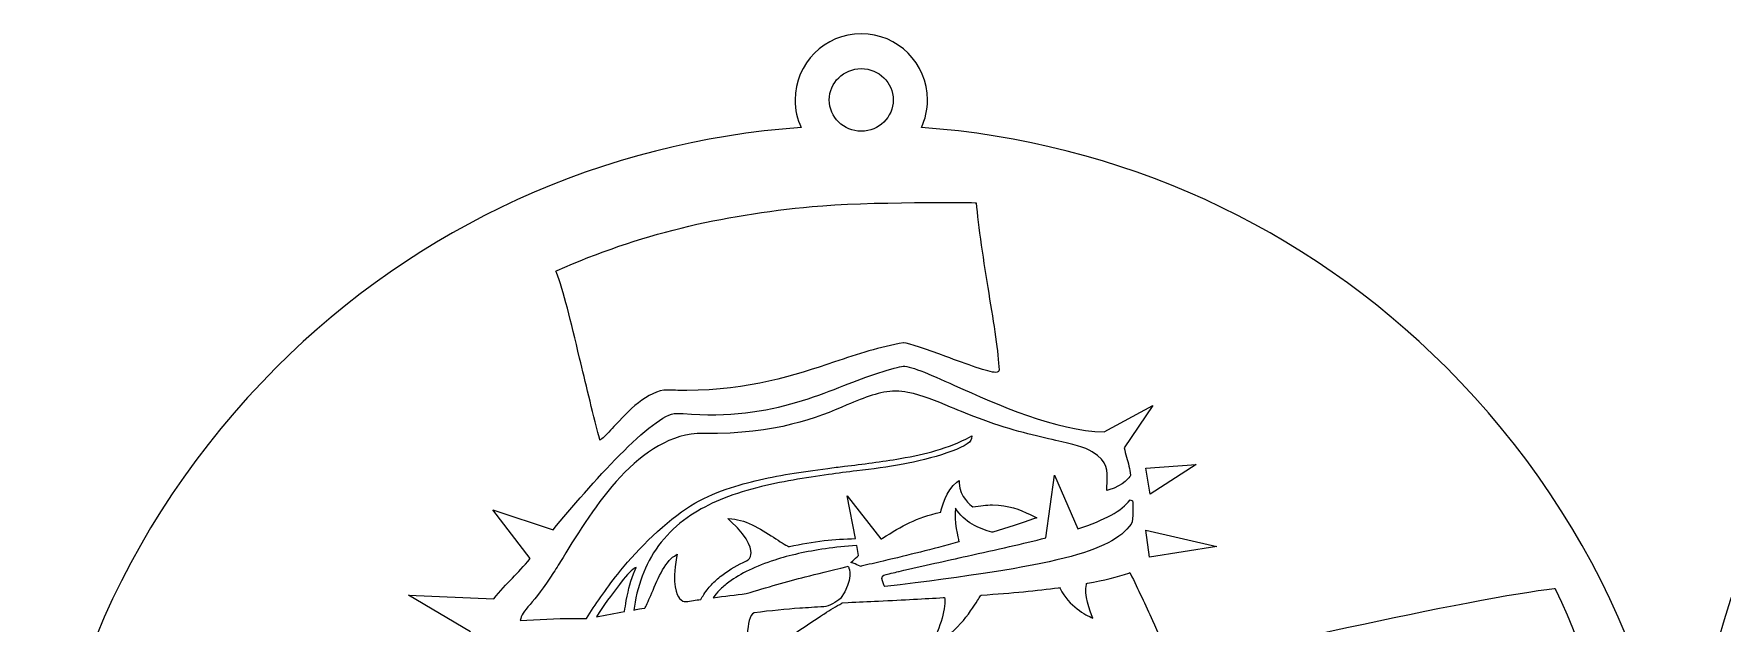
# Model space of a CAD drawing. Extents: x 0 to 2835, y 194 to 1700.
# Drawn here: x 0 to 724, y 1448 to 1700 of the extents above; entities that cross this region are included whole.
import ezdxf

# ---------------------------------------------------------------- set-up
doc = ezdxf.new("R2010")
doc.units = 0
doc.layers.add('H0105_Printing_Least_4', color=7, linetype='CONTINUOUS')

msp = doc.modelspace()

# ---------------------------------------------------------------- linework, layer by layer
at = {"layer": 'H0105_Printing_Least_4', "color": 1}
for points in [[(354.830591, 1685.357558)], [(605.381585, 1557.267561)], [(478.561588, 1503.060562), (476.632588, 1514.172562), (498.210588, 1515.801562)], [(470.444588, 1490.226563)], [(507.126587, 1480.641563), (478.195588, 1476.028563), (476.679588, 1487.557563)], [(254.220594, 1457.407064)]]:
    msp.add_lwpolyline(points, close=True, dxfattribs=at)
for points in [[(224.333594, 1598.03856), (224.116594, 1598.59956), (224.667594, 1598.84556)], [(271.921593, 1547.654561), (271.919593, 1547.654561)], [(458.786589, 1529.745562), (479.689588, 1540.987561), (467.436588, 1522.815562)], [(243.716594, 1526.741562), (242.957594, 1526.139562), (242.709594, 1527.076562)], [(287.667593, 1529.077562), (287.039593, 1529.085562)], [(401.11659, 1527.469562), (402.14159, 1528.038562), (402.05559, 1526.867562)], [(433.847589, 1484.299563), (437.533589, 1511.160562), (447.611589, 1488.224563)], [(470.126588, 1511.217562), (470.153588, 1510.992562), (470.024588, 1510.799562)], [(395.78159, 1508.201562), (396.75759, 1508.949562), (396.80059, 1507.718562)], [(460.808588, 1504.820562), (459.973589, 1504.570562), (459.991589, 1505.442562)], [(352.307591, 1484.005563), (348.767591, 1502.266562), (363.230591, 1483.898563), (363.445591, 1483.886563), (363.889591, 1484.160563)], [(469.916588, 1500.543562), (471.048588, 1500.142562)], [(213.044595, 1475.443563), (197.021595, 1496.328563), (222.850594, 1487.795563)], [(298.971593, 1491.339563), (297.643593, 1492.554563), (299.438593, 1492.440563)], [(427.115589, 1494.314563), (430.057589, 1492.939563), (428.613589, 1492.428563)], [(396.53659, 1483.198563), (396.69459, 1482.593563), (396.09259, 1482.425563)], [(411.12159, 1486.731563), (410.94059, 1486.677563), (410.76259, 1486.731563)], [(274.820593, 1476.523563), (276.048593, 1477.264563), (275.770593, 1475.856563)], [(353.703591, 1476.798563), (352.892591, 1480.980563)], [(348.738591, 1472.005563), (349.239591, 1472.128563), (349.458591, 1471.657563)], [(351.394591, 1473.413563), (350.406591, 1473.744563), (351.157591, 1474.469563)], [(354.818591, 1472.153563), (354.595591, 1472.099563), (354.390591, 1472.202563)], [(469.359588, 1469.226563), (469.887588, 1469.411563), (470.135588, 1468.911563)], [(252.886594, 1466.423063), (251.302594, 1464.360063)], [(439.298589, 1462.928563), (439.749589, 1462.989563), (439.949589, 1462.584563)], [(451.241589, 1464.384563), (451.343589, 1464.777563), (451.740589, 1464.847563)], [(651.509584, 1462.547563), (651.949584, 1462.588563), (652.146584, 1462.191563)], [(187.465595, 1444.027564), (161.020596, 1459.711564), (197.430595, 1458.139564)], [(257.402594, 1453.392564), (258.454594, 1453.576564)], [(345.935591, 1458.290564), (345.799591, 1458.147564)], [(346.532591, 1456.391564), (346.667591, 1456.474564), (349.290591, 1456.609564)], [(389.90859, 1458.700564), (390.49159, 1458.733564), (390.57159, 1458.155564)], [(405.91759, 1459.494564), (406.08959, 1459.743564), (406.38959, 1459.764564)], [(208.841595, 1448.886564), (208.844595, 1448.886564)], [(336.372592, 1450.068564), (337.410592, 1450.744564)]]:
    msp.add_lwpolyline(points, dxfattribs=at)
for points in [[(354.830591, 1700.289557), (339.175592, 1700.289557), (326.484592, 1687.598558), (326.484592, 1671.943558)], [(383.17759, 1671.943558), (383.17759, 1687.598558), (370.485591, 1700.289557), (354.830591, 1700.289557)], [(341.157591, 1671.943558), (341.157591, 1679.351558), (347.279591, 1685.357558), (354.830591, 1685.357558)], [(354.830591, 1685.357558), (362.382591, 1685.357558), (368.503591, 1679.351558), (368.503591, 1671.943558)], [(326.484592, 1671.943558), (326.484592, 1667.724558), (327.412592, 1663.724558), (329.066592, 1660.125558)], [(354.830591, 1658.529559), (347.279591, 1658.529559), (341.157591, 1664.534558), (341.157591, 1671.943558)], [(368.503591, 1671.943558), (368.503591, 1664.534558), (362.382591, 1658.529559), (354.830591, 1658.529559)], [(380.59559, 1660.125558), (382.24859, 1663.724558), (383.17759, 1667.724558), (383.17759, 1671.943558)], [(329.066592, 1660.125558), (244.125594, 1654.062559), (165.095596, 1618.08256), (104.281597, 1557.267561)], [(605.381585, 1557.267561), (544.565586, 1618.08256), (465.536588, 1654.062559), (380.59559, 1660.125558)], [(333.759592, 1626.233559), (357.048591, 1628.537559), (404.08559, 1627.907559), (404.08559, 1627.907559)], [(404.08559, 1627.907559), (404.81259, 1618.27756), (407.30459, 1602.02556), (409.41059, 1589.08856)], [(224.667594, 1598.84556), (259.643594, 1614.49156), (294.709593, 1622.603559), (333.759592, 1626.233559)], [(234.250594, 1561.299561), (230.419594, 1577.391561), (227.392594, 1590.09956), (224.333594, 1598.03856)], [(812.94108, 1596.51256), (746.018081, 1529.584562), (709.161082, 1440.602564), (709.161082, 1345.958566)], [(409.41059, 1589.08856), (411.55859, 1575.889561), (413.58859, 1563.427561), (413.84859, 1556.289561)], [(372.877591, 1567.855561), (362.856591, 1566.149561), (353.410591, 1563.006561), (343.407591, 1559.678561)], [(373.030591, 1567.864561), (372.971591, 1567.864561), (372.922591, 1567.864561), (372.877591, 1567.855561)], [(390.98759, 1562.003561), (383.15159, 1564.884561), (375.052591, 1567.864561), (373.030591, 1567.864561)], [(412.38159, 1555.209561), (409.46959, 1555.209561), (400.07459, 1558.663561), (390.98759, 1562.003561)], [(104.281597, 1557.267561), (37.356599, 1490.344563), (0.4996, 1401.362565), (0.4996, 1306.719567)], [(242.709594, 1527.076562), (239.448594, 1539.477562), (236.687594, 1551.071561), (234.250594, 1561.299561)], [(343.407591, 1559.678561), (326.198592, 1553.957561), (306.692592, 1547.470561), (280.110593, 1547.470561)], [(360.253591, 1554.313561), (365.948591, 1556.134561), (370.063591, 1557.448561), (372.038591, 1557.787561)], [(372.038591, 1557.787561), (375.346591, 1558.348561), (383.36259, 1554.759561), (394.81359, 1549.610561)], [(413.58659, 1555.589561), (413.25759, 1555.246561), (412.73959, 1555.209561), (412.38159, 1555.209561)], [(413.84859, 1556.289561), (413.85959, 1556.024561), (413.76659, 1555.778561), (413.58659, 1555.589561)], [(709.161582, 1306.719567), (709.161582, 1401.362565), (672.304583, 1490.344563), (605.381585, 1557.267561)], [(271.919593, 1547.654561), (263.422593, 1547.654561), (254.715594, 1538.237562), (248.953594, 1532.008562)], [(272.438593, 1547.642561), (272.266593, 1547.650561), (272.093593, 1547.654561), (271.921593, 1547.654561)], [(280.110593, 1547.470561), (277.593593, 1547.470561), (275.011593, 1547.527561), (272.438593, 1547.642561)], [(278.547593, 1537.610562), (317.611592, 1533.988562), (342.006591, 1548.477561), (360.253591, 1554.313561)], [(394.81359, 1549.610561), (413.19159, 1541.351561), (438.343589, 1530.047562), (458.786589, 1529.745562)], [(348.712591, 1541.233561), (336.049592, 1535.900562), (318.536592, 1528.533562), (287.667593, 1529.077562)], [(369.551591, 1547.134561), (362.723591, 1547.134561), (356.541591, 1544.527561), (348.712591, 1541.233561)], [(374.767591, 1546.618561), (373.005591, 1546.962561), (371.299591, 1547.134561), (369.551591, 1547.134561)], [(393.11359, 1540.357561), (386.57759, 1543.123561), (381.41659, 1545.313561), (374.767591, 1546.618561)], [(406.98559, 1534.819562), (401.47859, 1536.813562), (397.03359, 1538.695562), (393.11359, 1540.357561)], [(222.850594, 1487.795563), (238.439594, 1506.572562), (265.735593, 1537.647562), (275.641593, 1537.647562)], [(275.641593, 1537.647562), (276.682593, 1537.623562), (277.618593, 1537.696562), (278.547593, 1537.610562)], [(438.140589, 1526.041562), (429.932589, 1527.894562), (419.71959, 1530.203562), (406.98559, 1534.819562)], [(287.039593, 1529.085562), (259.794594, 1529.085562), (240.133594, 1497.085563), (227.123594, 1475.909563)], [(248.953594, 1532.008562), (246.884594, 1529.769562), (245.097594, 1527.837562), (243.716594, 1526.741562)], [(402.05559, 1526.867562), (401.76559, 1522.906562), (383.90459, 1517.994562), (372.715591, 1515.829562)], [(386.73859, 1521.702562), (392.32559, 1523.311562), (397.02659, 1525.193562), (401.11659, 1527.469562)], [(453.721589, 1521.223562), (450.647589, 1523.216562), (445.401589, 1524.403562), (438.140589, 1526.041562)], [(371.540591, 1518.285562), (377.428591, 1519.316562), (382.25759, 1520.401562), (386.73859, 1521.702562)], [(460.100588, 1508.012562), (460.376588, 1513.300562), (460.558588, 1516.791562), (453.721589, 1521.223562)], [(467.436588, 1522.815562), (467.694588, 1521.616562), (468.056588, 1520.290562), (468.436588, 1518.886562)], [(468.436588, 1518.886562), (469.132588, 1516.329562), (469.850588, 1513.685562), (470.126588, 1511.217562)], [(309.440592, 1508.745562), (319.142592, 1511.102562), (328.874592, 1512.580562), (340.504591, 1514.082562)], [(340.864591, 1511.446562), (330.945592, 1510.013562), (320.405592, 1508.397562), (310.185592, 1505.769562)], [(340.504591, 1514.082562), (342.881591, 1514.380562), (345.257591, 1514.671562), (347.633591, 1514.962562)], [(352.919591, 1512.993562), (348.920591, 1512.514562), (344.789591, 1512.023562), (340.864591, 1511.446562)], [(347.633591, 1514.962562), (355.495591, 1515.919562), (363.623591, 1516.906562), (371.540591, 1518.285562)], [(372.715591, 1515.829562), (366.316591, 1514.589562), (359.504591, 1513.775562), (352.919591, 1512.993562)], [(279.953593, 1496.880563), (289.530593, 1503.342562), (300.744592, 1506.617562), (309.440592, 1508.745562)], [(310.185592, 1505.769562), (298.386593, 1502.729562), (289.384593, 1498.984563), (281.858593, 1493.995563)], [(388.89559, 1495.317563), (389.29459, 1497.175563), (391.14859, 1504.652562), (395.78159, 1508.201562)], [(396.80059, 1507.718562), (396.99959, 1501.804562), (401.61759, 1498.288563), (402.62859, 1497.593563)], [(459.991589, 1505.442562), (460.012588, 1506.339562), (460.056588, 1507.190562), (460.100588, 1508.012562)], [(470.024588, 1510.799562), (469.916588, 1510.636562), (467.286588, 1506.764562), (460.808588, 1504.820562)], [(250.543594, 1468.801563), (257.113594, 1477.203563), (269.121593, 1489.575563), (279.953593, 1496.880563)], [(395.20659, 1497.073563), (394.25459, 1492.079563), (396.51259, 1483.293563), (396.53659, 1483.198563)], [(410.76259, 1486.731563), (405.36659, 1488.306563), (398.84559, 1490.897563), (395.20659, 1497.073563)], [(402.62859, 1497.593563), (405.71859, 1498.141563), (408.48759, 1498.407563), (411.08459, 1498.407563)], [(411.08459, 1498.407563), (418.14159, 1498.407563), (422.500589, 1496.418563), (427.115589, 1494.314563)], [(447.611589, 1488.224563), (459.363589, 1492.027563), (466.253588, 1495.837563), (469.916588, 1500.543562)], [(471.048588, 1500.142562), (471.027588, 1499.197563), (471.547588, 1492.157563), (470.444588, 1490.226563)], [(281.858593, 1493.995563), (273.183593, 1488.314563), (266.459593, 1480.452563), (262.410593, 1471.252563)], [(307.599592, 1477.133563), (307.856592, 1478.803563), (307.529592, 1483.530563), (298.971593, 1491.339563)], [(299.438593, 1492.440563), (305.896592, 1492.035563), (313.036592, 1487.332563), (318.246592, 1483.898563)], [(363.889591, 1484.160563), (372.652591, 1489.542563), (377.982591, 1492.816563), (388.89559, 1495.317563)], [(470.444588, 1490.226563), (461.708588, 1478.091563), (437.784589, 1472.255563), (364.861591, 1463.406563)], [(428.613589, 1492.428563), (423.345589, 1490.557563), (417.46059, 1488.642563), (411.12159, 1486.731563)], [(318.246592, 1483.898563), (320.826592, 1482.200563), (323.261592, 1480.596563), (324.139592, 1480.596563)], [(324.139592, 1480.596563), (329.001592, 1481.709563), (333.990592, 1482.552563), (339.022592, 1483.108563)], [(339.022592, 1483.108563), (343.266591, 1483.587563), (347.731591, 1483.886563), (352.307591, 1484.005563)], [(396.09259, 1482.425563), (384.97259, 1479.360563), (375.291591, 1476.986563), (364.176591, 1474.367563)], [(400.14859, 1476.491563), (413.09359, 1479.360563), (424.297589, 1481.844563), (433.847589, 1484.299563)], [(205.431595, 1467.020563), (207.846595, 1469.550563), (210.343595, 1472.165563), (213.044595, 1475.443563)], [(227.123594, 1475.909563), (225.723594, 1473.634563), (224.388594, 1471.465563), (223.118594, 1469.447563)], [(264.673593, 1459.584564), (267.202593, 1465.670563), (270.666593, 1474.006563), (274.820593, 1476.523563)], [(275.770593, 1475.856563), (273.478593, 1464.258563), (275.915593, 1459.739564), (277.071593, 1458.336564)], [(305.673592, 1474.440563), (306.723592, 1474.927563), (307.406592, 1475.885563), (307.599592, 1477.133563)], [(339.460592, 1479.646563), (331.277592, 1478.451563), (324.184592, 1476.867563), (317.783592, 1474.796563)], [(352.892591, 1480.980563), (348.237591, 1480.694563), (343.720591, 1480.248563), (339.460592, 1479.646563)], [(351.157591, 1474.469563), (351.975591, 1475.259563), (352.831591, 1476.040563), (353.703591, 1476.798563)], [(371.113591, 1469.942563), (381.56759, 1472.373563), (391.43959, 1474.559563), (400.14859, 1476.491563)], [(223.118594, 1469.447563), (218.814595, 1462.612563), (215.460595, 1458.647564), (213.011595, 1455.749564)], [(237.190594, 1449.720564), (240.882594, 1455.798564), (245.253594, 1462.044563), (250.543594, 1468.801563)], [(258.390594, 1471.568063), (257.588594, 1471.355063), (255.440594, 1469.804063), (252.886594, 1466.423063)], [(254.220594, 1457.407064), (255.254594, 1462.793063), (255.896594, 1465.821063), (258.082594, 1470.643063)], [(262.410593, 1471.252563), (260.445593, 1466.873563), (258.947594, 1461.982563), (257.957594, 1456.707564)], [(258.082594, 1470.643063), (258.296594, 1471.117063), (258.368594, 1471.408063), (258.390594, 1471.568063)], [(291.177593, 1464.745563), (292.542593, 1466.116563), (294.017593, 1467.388563), (295.691593, 1468.637563)], [(295.691593, 1468.637563), (298.697593, 1470.822563), (301.961592, 1472.717563), (305.673592, 1474.440563)], [(317.783592, 1474.796563), (309.643592, 1472.169563), (303.222592, 1469.066563), (298.146593, 1465.322563)], [(330.878592, 1467.601563), (335.799592, 1468.866563), (341.474591, 1470.266563), (348.738591, 1472.005563)], [(349.458591, 1471.657563), (349.554591, 1471.453563), (351.728591, 1466.546563), (345.935591, 1458.290564)], [(354.390591, 1472.202563), (353.531591, 1472.627563), (352.551591, 1473.024563), (351.394591, 1473.413563)], [(364.176591, 1474.367563), (360.994591, 1473.614563), (357.885591, 1472.881563), (354.818591, 1472.153563)], [(363.691591, 1466.914563), (363.625591, 1467.487563), (363.889591, 1468.252563), (365.528591, 1468.637563)], [(365.528591, 1468.637563), (366.717591, 1468.919563), (370.435591, 1469.787563), (371.113591, 1469.942563)], [(451.740589, 1464.847563), (458.802589, 1466.132563), (464.565588, 1467.564563), (469.359588, 1469.226563)], [(470.135588, 1468.911563), (473.394588, 1462.306563), (476.501588, 1455.520564), (479.501588, 1448.959564)], [(197.430595, 1458.139564), (200.305595, 1461.651563), (202.910595, 1464.376563), (205.431595, 1467.020563)], [(251.302594, 1464.360063), (247.762594, 1459.764064), (244.406594, 1455.406064), (241.420594, 1450.474064)], [(287.422593, 1460.042563), (288.645593, 1461.892563), (289.873593, 1463.431563), (291.177593, 1464.745563)], [(294.097593, 1461.880563), (293.178593, 1460.959563), (292.288593, 1459.895564), (291.396593, 1458.647564)], [(298.146593, 1465.322563), (296.639593, 1464.205563), (295.276593, 1463.042563), (294.097593, 1461.880563)], [(305.614592, 1460.431563), (314.571592, 1463.181563), (323.108592, 1465.600563), (330.878592, 1467.601563)], [(364.861591, 1463.406563), (364.859591, 1463.406563), (363.842591, 1465.633563), (363.691591, 1466.914563)], [(406.38959, 1459.764564), (419.43559, 1460.697563), (430.196589, 1461.732563), (439.298589, 1462.928563)], [(439.949589, 1462.584563), (443.717589, 1454.955564), (450.954589, 1451.231564), (453.963589, 1449.962564)], [(453.963589, 1449.962564), (452.731589, 1452.970564), (450.130589, 1460.108563), (451.241589, 1464.384563)], [(495.679588, 1429.089564), (499.362588, 1432.572564), (620.702584, 1459.502564), (651.509584, 1462.547563)], [(652.146584, 1462.191563), (679.908583, 1404.558565), (685.292583, 1335.375567), (685.345583, 1334.684567)], [(213.011595, 1455.749564), (210.492595, 1452.770564), (209.113595, 1451.141564), (208.841595, 1448.886564)], [(253.432594, 1452.692064), (253.676594, 1454.264064), (253.935594, 1455.835064), (254.220594, 1457.407064)], [(257.957594, 1456.707564), (257.762594, 1455.610564), (257.578594, 1454.500564), (257.402594, 1453.392564)], [(258.454594, 1453.576564), (259.635594, 1453.785564), (259.999594, 1453.846564), (262.158593, 1454.202564)], [(262.158593, 1454.202564), (262.622593, 1454.648564), (263.711593, 1457.267564), (264.673593, 1459.584564)], [(277.071593, 1458.336564), (277.878593, 1457.349564), (278.856593, 1456.858564), (279.742593, 1456.993564)], [(279.742593, 1456.993564), (281.878593, 1457.312564), (284.002593, 1457.619564), (286.104593, 1457.914564)], [(286.104593, 1457.914564), (286.526593, 1458.635564), (286.961593, 1459.342564), (287.422593, 1460.042563)], [(291.396593, 1458.647564), (296.266593, 1459.305564), (301.042592, 1459.903564), (305.614592, 1460.431563)], [(328.491592, 1454.141564), (322.795592, 1453.748564), (316.232592, 1453.101564), (308.984592, 1452.213564)], [(338.813592, 1454.779564), (335.240592, 1454.578564), (331.780592, 1454.366564), (328.491592, 1454.141564)], [(345.799591, 1458.147564), (344.332591, 1457.038564), (340.987591, 1454.906564), (338.813592, 1454.779564)], [(339.088592, 1451.828564), (341.557591, 1453.375564), (344.042591, 1454.889564), (346.532591, 1456.391564)], [(349.290591, 1456.609564), (353.473591, 1456.821564), (357.779591, 1457.030564), (362.174591, 1457.243564)], [(362.174591, 1457.243564), (373.272591, 1457.779564), (382.08359, 1458.241564), (389.90859, 1458.700564)], [(390.57159, 1458.155564), (391.20159, 1453.649564), (387.87459, 1443.483564), (384.18759, 1437.933564)], [(384.18759, 1437.933564), (395.14159, 1442.464564), (401.49059, 1452.532564), (404.63459, 1457.517564)], [(404.63459, 1457.517564), (405.14359, 1458.319564), (405.56959, 1458.994564), (405.91759, 1459.494564)], [(208.844595, 1448.886564), (216.345595, 1449.344564), (224.098594, 1449.815564), (231.630594, 1449.815564)], [(231.630594, 1449.815564), (233.554594, 1449.815564), (235.420594, 1449.786564), (237.190594, 1449.720564)], [(241.420594, 1450.474064), (245.388594, 1451.235064), (249.419594, 1451.980064), (253.432594, 1452.692064)], [(308.984592, 1452.213564), (306.852592, 1451.427564), (306.428592, 1447.306564), (305.980592, 1442.947564)], [(315.088592, 1434.885564), (321.178592, 1439.804564), (327.941592, 1444.629564), (336.372592, 1450.068564)], [(337.410592, 1450.744564), (337.968592, 1451.108564), (338.525592, 1451.472564), (339.088592, 1451.828564)], [(479.501588, 1448.959564), (484.203588, 1438.679564), (489.065588, 1428.050564), (494.682588, 1417.773565)]]:
    msp.add_open_spline(points, degree=3, dxfattribs=at)

doc.saveas('drawing.dxf')
